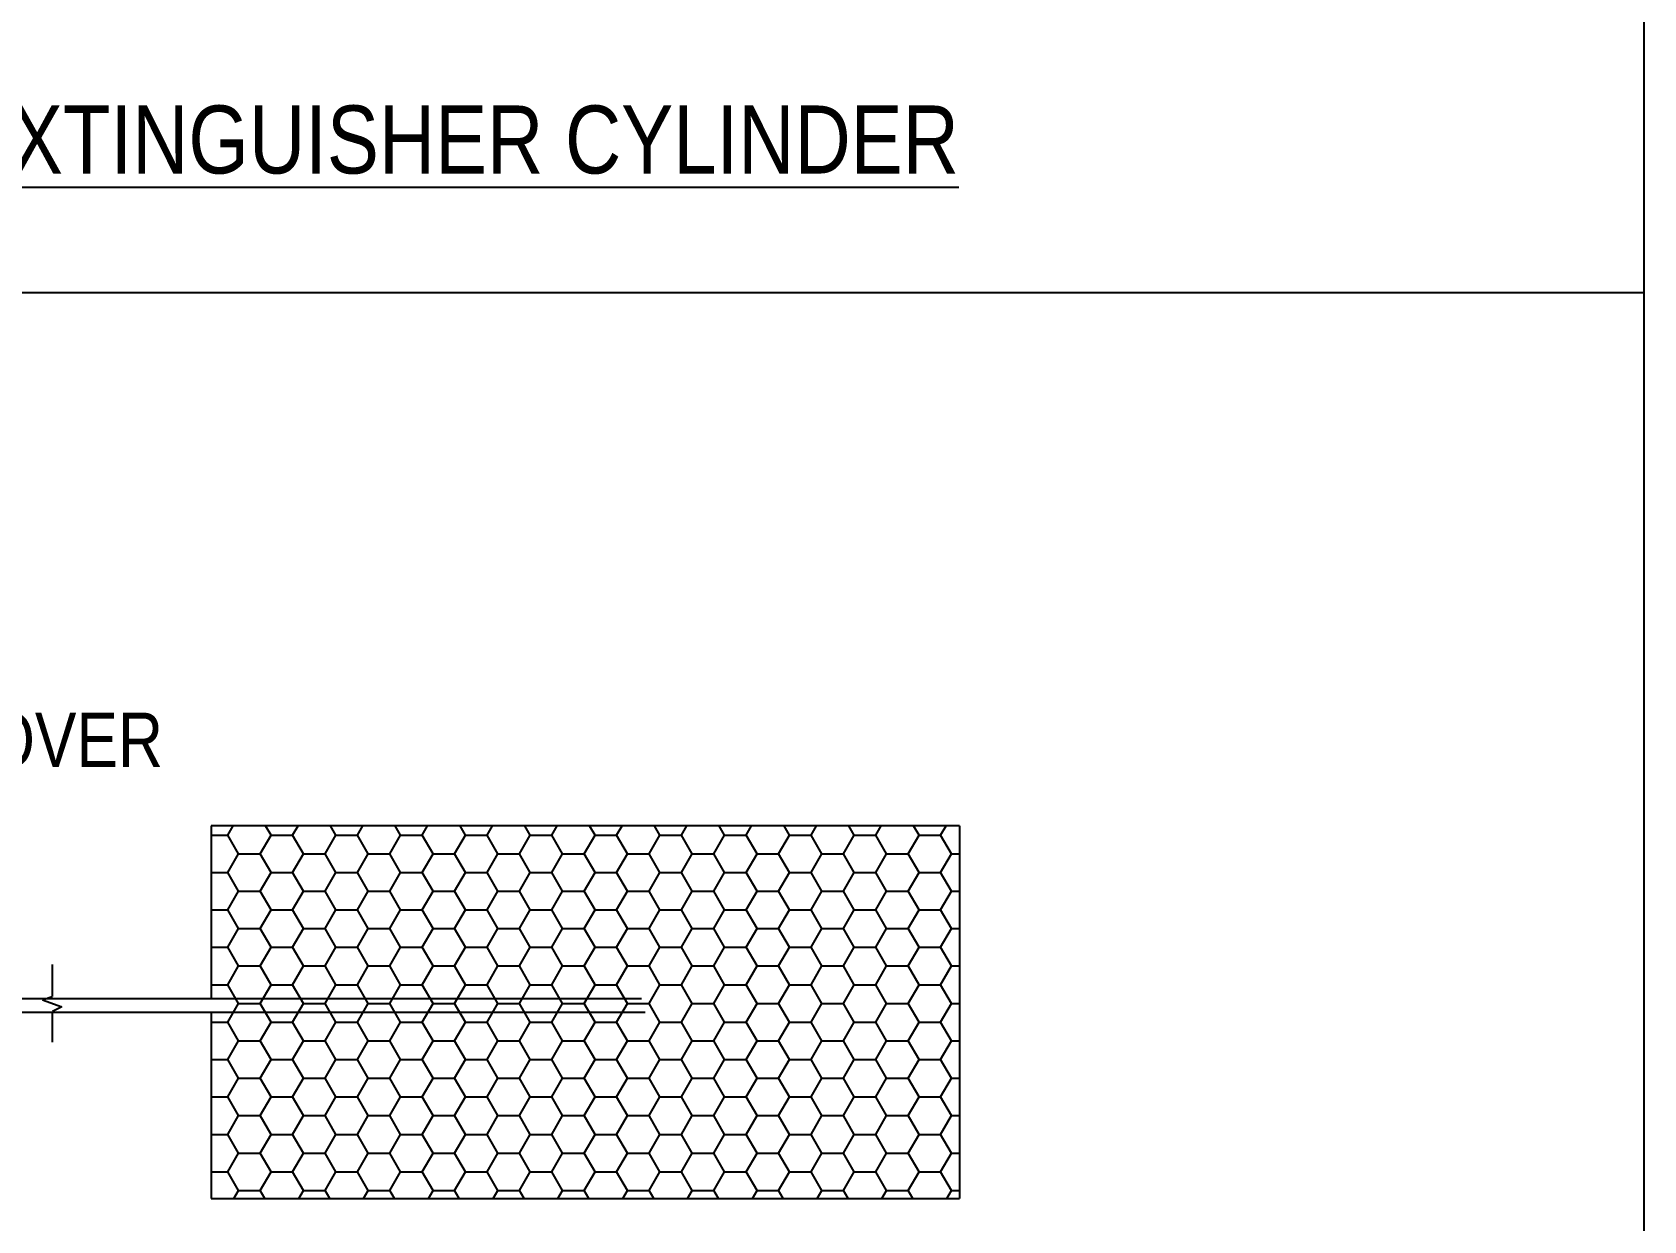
# Model space of a CAD drawing. Header units: metres. Extents: x 0 to 602, y 0 to 196.
# Drawn here: x 407.41 to 413.33, y 80.44 to 84.81 of the extents above; entities that cross this region are included whole.
import ezdxf

# ---------------------------------------------------------------- set-up
doc = ezdxf.new("R2010")
doc.units = ezdxf.units.M
doc.header["$MEASUREMENT"] = 0
doc.styles.get("Standard").update_dxf_attribs({"font": 'swissc.ttf', "height": 0.23})

msp = doc.modelspace()

# ---------------------------------------------------------------- linework, layer by layer
at = {"color": 6}
for p, q in [((413.331, 106.7549), (413.331, 74.8482)), ((399.0053, 83.8493), (413.331, 83.8493))]:
    msp.add_line(p, q, dxfattribs=at)
at = {"color": 3}
for p, q in [((410.8164, 81.8903), (408.0664, 81.8903)), ((408.0664, 81.8903), (408.0664, 81.2553)), ((410.8164, 81.8903), (410.8164, 80.5203)), ((408.0664, 81.2053), (408.0664, 80.5203)), ((408.0664, 80.5203), (410.8164, 80.5203))]:
    msp.add_line(p, q, dxfattribs=at)
at = {"ltscale": 0.02}
for p, q in [((408.0664, 81.856), (408.1278, 81.856)), ((408.1278, 81.856), (408.1476, 81.8903)), ((408.1675, 81.7872), (408.1278, 81.856)), ((408.2469, 81.7873), (408.2866, 81.856)), ((408.2866, 81.856), (408.2668, 81.8903)), ((408.2866, 81.856), (408.366, 81.856)), ((408.366, 81.856), (408.3858, 81.8903)), ((408.4056, 81.7872), (408.366, 81.856)), ((408.485, 81.7873), (408.5247, 81.856)), ((408.5247, 81.856), (408.5049, 81.8903)), ((408.5247, 81.856), (408.6041, 81.856)), ((408.6041, 81.856), (408.6239, 81.8903)), ((408.6438, 81.7872), (408.6041, 81.856)), ((408.7231, 81.7873), (408.7628, 81.856)), ((408.7628, 81.856), (408.743, 81.8903)), ((408.7628, 81.856), (408.8422, 81.856)), ((408.8422, 81.856), (408.862, 81.8903)), ((408.8819, 81.7872), (408.8422, 81.856)), ((408.9613, 81.7873), (409.001, 81.856)), ((409.001, 81.856), (408.9811, 81.8903)), ((409.001, 81.856), (409.0803, 81.856)), ((409.0803, 81.856), (409.1001, 81.8903)), ((409.12, 81.7872), (409.0803, 81.856)), ((409.1994, 81.7873), (409.2391, 81.856)), ((409.2391, 81.856), (409.2193, 81.8903)), ((409.2391, 81.856), (409.3185, 81.856)), ((409.3185, 81.856), (409.3383, 81.8903)), ((409.3581, 81.7872), (409.3185, 81.856)), ((409.4375, 81.7873), (409.4772, 81.856)), ((409.4772, 81.856), (409.4574, 81.8903)), ((409.4772, 81.856), (409.5566, 81.856)), ((409.5566, 81.856), (409.5764, 81.8903)), ((409.5963, 81.7872), (409.5566, 81.856)), ((409.6756, 81.7873), (409.7153, 81.856)), ((409.7153, 81.856), (409.6955, 81.8903)), ((409.7153, 81.856), (409.7947, 81.856)), ((409.7947, 81.856), (409.8145, 81.8903)), ((409.8344, 81.7872), (409.7947, 81.856)), ((409.9138, 81.7873), (409.9535, 81.856)), ((409.9535, 81.856), (409.9336, 81.8903)), ((409.9535, 81.856), (410.0328, 81.856)), ((410.0328, 81.856), (410.0526, 81.8903)), ((410.0725, 81.7872), (410.0328, 81.856)), ((410.1519, 81.7873), (410.1916, 81.856)), ((410.1916, 81.856), (410.1718, 81.8903)), ((410.1916, 81.856), (410.271, 81.856)), ((410.271, 81.856), (410.2908, 81.8903)), ((410.3106, 81.7872), (410.271, 81.856)), ((410.39, 81.7873), (410.4297, 81.856)), ((410.4297, 81.856), (410.4099, 81.8903)), ((410.4297, 81.856), (410.5091, 81.856)), ((410.5091, 81.856), (410.5289, 81.8903)), ((410.5488, 81.7872), (410.5091, 81.856)), ((410.6281, 81.7873), (410.6678, 81.856)), ((410.6678, 81.856), (410.648, 81.8903)), ((410.6678, 81.856), (410.7472, 81.856)), ((410.7472, 81.856), (410.767, 81.8903)), ((410.7869, 81.7872), (410.7472, 81.856)), ((408.1278, 81.7185), (408.1675, 81.7873)), ((408.1675, 81.7872), (408.2469, 81.7872)), ((408.2866, 81.7185), (408.2469, 81.7872)), ((408.366, 81.7185), (408.4056, 81.7873)), ((408.4057, 81.7872), (408.485, 81.7872)), ((408.5247, 81.7185), (408.485, 81.7872)), ((408.6041, 81.7185), (408.6438, 81.7873)), ((408.6438, 81.7872), (408.7232, 81.7872)), ((408.7628, 81.7185), (408.7231, 81.7872)), ((408.8422, 81.7185), (408.8819, 81.7873)), ((408.8819, 81.7872), (408.9613, 81.7872)), ((409.001, 81.7185), (408.9613, 81.7872)), ((409.0803, 81.7185), (409.12, 81.7873)), ((409.12, 81.7872), (409.1994, 81.7872)), ((409.2391, 81.7185), (409.1994, 81.7872)), ((409.3185, 81.7185), (409.3581, 81.7873)), ((409.3582, 81.7872), (409.4375, 81.7872)), ((409.4772, 81.7185), (409.4375, 81.7872)), ((409.5566, 81.7185), (409.5963, 81.7873)), ((409.5963, 81.7872), (409.6757, 81.7872)), ((409.7153, 81.7185), (409.6756, 81.7872)), ((409.7947, 81.7185), (409.8344, 81.7873)), ((409.8344, 81.7872), (409.9138, 81.7872)), ((409.9535, 81.7185), (409.9138, 81.7872)), ((410.0328, 81.7185), (410.0725, 81.7873)), ((410.0725, 81.7872), (410.1519, 81.7872)), ((410.1916, 81.7185), (410.1519, 81.7872)), ((410.271, 81.7185), (410.3106, 81.7873)), ((410.3107, 81.7872), (410.39, 81.7872)), ((410.4297, 81.7185), (410.39, 81.7872)), ((410.5091, 81.7185), (410.5488, 81.7873)), ((410.5488, 81.7872), (410.6282, 81.7872)), ((410.6678, 81.7185), (410.6281, 81.7872)), ((410.7472, 81.7185), (410.7869, 81.7873)), ((410.7869, 81.7872), (410.8164, 81.7872)), ((408.0664, 81.7185), (408.1278, 81.7185)), ((408.1675, 81.6498), (408.1278, 81.7185)), ((408.2469, 81.6498), (408.2866, 81.7185)), ((408.2866, 81.7185), (408.366, 81.7185)), ((408.4056, 81.6498), (408.366, 81.7185)), ((408.485, 81.6498), (408.5247, 81.7185)), ((408.5247, 81.7185), (408.6041, 81.7185)), ((408.6438, 81.6498), (408.6041, 81.7185)), ((408.7231, 81.6498), (408.7628, 81.7185)), ((408.7628, 81.7185), (408.8422, 81.7185)), ((408.8819, 81.6498), (408.8422, 81.7185)), ((408.9613, 81.6498), (409.001, 81.7185)), ((409.001, 81.7185), (409.0803, 81.7185)), ((409.12, 81.6498), (409.0803, 81.7185)), ((409.1994, 81.6498), (409.2391, 81.7185)), ((409.2391, 81.7185), (409.3185, 81.7185)), ((409.3581, 81.6498), (409.3185, 81.7185)), ((409.4375, 81.6498), (409.4772, 81.7185)), ((409.4772, 81.7185), (409.5566, 81.7185)), ((409.5963, 81.6498), (409.5566, 81.7185)), ((409.6756, 81.6498), (409.7153, 81.7185)), ((409.7153, 81.7185), (409.7947, 81.7185)), ((409.8344, 81.6498), (409.7947, 81.7185)), ((409.9138, 81.6498), (409.9535, 81.7185)), ((409.9535, 81.7185), (410.0328, 81.7185)), ((410.0725, 81.6498), (410.0328, 81.7185)), ((410.1519, 81.6498), (410.1916, 81.7185)), ((410.1916, 81.7185), (410.271, 81.7185)), ((410.3106, 81.6498), (410.271, 81.7185)), ((410.39, 81.6498), (410.4297, 81.7185)), ((410.4297, 81.7185), (410.5091, 81.7185)), ((410.5488, 81.6498), (410.5091, 81.7185)), ((410.6281, 81.6498), (410.6678, 81.7185)), ((410.6678, 81.7185), (410.7472, 81.7185)), ((410.7869, 81.6498), (410.7472, 81.7185)), ((408.1278, 81.581), (408.1675, 81.6498)), ((408.1675, 81.6498), (408.2469, 81.6498)), ((408.2866, 81.581), (408.2469, 81.6498)), ((408.366, 81.581), (408.4056, 81.6498)), ((408.4057, 81.6498), (408.485, 81.6498)), ((408.5247, 81.581), (408.485, 81.6498)), ((408.6041, 81.581), (408.6438, 81.6498)), ((408.6438, 81.6498), (408.7232, 81.6498)), ((408.7628, 81.581), (408.7231, 81.6498)), ((408.8422, 81.581), (408.8819, 81.6498)), ((408.8819, 81.6498), (408.9613, 81.6498)), ((409.001, 81.581), (408.9613, 81.6498)), ((409.0803, 81.581), (409.12, 81.6498)), ((409.12, 81.6498), (409.1994, 81.6498)), ((409.2391, 81.581), (409.1994, 81.6498)), ((409.3185, 81.581), (409.3581, 81.6498)), ((409.3582, 81.6498), (409.4375, 81.6498)), ((409.4772, 81.581), (409.4375, 81.6498)), ((409.5566, 81.581), (409.5963, 81.6498)), ((409.5963, 81.6498), (409.6757, 81.6498)), ((409.7153, 81.581), (409.6756, 81.6498)), ((409.7947, 81.581), (409.8344, 81.6498)), ((409.8344, 81.6498), (409.9138, 81.6498)), ((409.9535, 81.581), (409.9138, 81.6498)), ((410.0328, 81.581), (410.0725, 81.6498)), ((410.0725, 81.6498), (410.1519, 81.6498)), ((410.1916, 81.581), (410.1519, 81.6498)), ((410.271, 81.581), (410.3106, 81.6498)), ((410.3107, 81.6498), (410.39, 81.6498)), ((410.4297, 81.581), (410.39, 81.6498)), ((410.5091, 81.581), (410.5488, 81.6498)), ((410.5488, 81.6498), (410.6282, 81.6498)), ((410.6678, 81.581), (410.6281, 81.6498)), ((410.7472, 81.581), (410.7869, 81.6498)), ((410.7869, 81.6498), (410.8164, 81.6498)), ((408.0664, 81.581), (408.1278, 81.581)), ((408.1675, 81.5123), (408.1278, 81.581)), ((408.2469, 81.5123), (408.2866, 81.581)), ((408.2866, 81.581), (408.366, 81.581)), ((408.4056, 81.5123), (408.366, 81.581)), ((408.485, 81.5123), (408.5247, 81.581)), ((408.5247, 81.581), (408.6041, 81.581)), ((408.6438, 81.5123), (408.6041, 81.581)), ((408.7231, 81.5123), (408.7628, 81.581)), ((408.7628, 81.581), (408.8422, 81.581)), ((408.8819, 81.5123), (408.8422, 81.581)), ((408.9613, 81.5123), (409.001, 81.581)), ((409.001, 81.581), (409.0803, 81.581)), ((409.12, 81.5123), (409.0803, 81.581)), ((409.1994, 81.5123), (409.2391, 81.581)), ((409.2391, 81.581), (409.3185, 81.581)), ((409.3581, 81.5123), (409.3185, 81.581)), ((409.4375, 81.5123), (409.4772, 81.581)), ((409.4772, 81.581), (409.5566, 81.581)), ((409.5963, 81.5123), (409.5566, 81.581)), ((409.6756, 81.5123), (409.7153, 81.581)), ((409.7153, 81.581), (409.7947, 81.581)), ((409.8344, 81.5123), (409.7947, 81.581)), ((409.9138, 81.5123), (409.9535, 81.581)), ((409.9535, 81.581), (410.0328, 81.581)), ((410.0725, 81.5123), (410.0328, 81.581)), ((410.1519, 81.5123), (410.1916, 81.581)), ((410.1916, 81.581), (410.271, 81.581)), ((410.3106, 81.5123), (410.271, 81.581)), ((410.39, 81.5123), (410.4297, 81.581)), ((410.4297, 81.581), (410.5091, 81.581)), ((410.5488, 81.5123), (410.5091, 81.581)), ((410.6281, 81.5123), (410.6678, 81.581)), ((410.6678, 81.581), (410.7472, 81.581)), ((410.7869, 81.5123), (410.7472, 81.581)), ((408.1278, 81.4435), (408.1675, 81.5123)), ((408.1675, 81.5123), (408.2469, 81.5123)), ((408.2866, 81.4435), (408.2469, 81.5123)), ((408.366, 81.4435), (408.4056, 81.5123)), ((408.4057, 81.5123), (408.485, 81.5123)), ((408.5247, 81.4435), (408.485, 81.5123)), ((408.6041, 81.4435), (408.6438, 81.5123)), ((408.6438, 81.5123), (408.7232, 81.5123)), ((408.7628, 81.4435), (408.7231, 81.5123)), ((408.8422, 81.4435), (408.8819, 81.5123)), ((408.8819, 81.5123), (408.9613, 81.5123)), ((409.001, 81.4435), (408.9613, 81.5123)), ((409.0803, 81.4435), (409.12, 81.5123)), ((409.12, 81.5123), (409.1994, 81.5123)), ((409.2391, 81.4435), (409.1994, 81.5123)), ((409.3185, 81.4435), (409.3581, 81.5123)), ((409.3582, 81.5123), (409.4375, 81.5123)), ((409.4772, 81.4435), (409.4375, 81.5123)), ((409.5566, 81.4435), (409.5963, 81.5123)), ((409.5963, 81.5123), (409.6757, 81.5123)), ((409.7153, 81.4435), (409.6756, 81.5123)), ((409.7947, 81.4435), (409.8344, 81.5123)), ((409.8344, 81.5123), (409.9138, 81.5123)), ((409.9535, 81.4435), (409.9138, 81.5123)), ((410.0328, 81.4435), (410.0725, 81.5123)), ((410.0725, 81.5123), (410.1519, 81.5123)), ((410.1916, 81.4435), (410.1519, 81.5123)), ((410.271, 81.4435), (410.3106, 81.5123)), ((410.3107, 81.5123), (410.39, 81.5123)), ((410.4297, 81.4435), (410.39, 81.5123)), ((410.5091, 81.4435), (410.5488, 81.5123)), ((410.5488, 81.5123), (410.6282, 81.5123)), ((410.6678, 81.4435), (410.6281, 81.5123)), ((410.7472, 81.4435), (410.7869, 81.5123)), ((410.7869, 81.5123), (410.8164, 81.5123)), ((408.0664, 81.4435), (408.1278, 81.4435)), ((408.1675, 81.3748), (408.1278, 81.4435)), ((408.2469, 81.3748), (408.2866, 81.4435)), ((408.2866, 81.4435), (408.366, 81.4435)), ((408.4056, 81.3748), (408.366, 81.4435)), ((408.485, 81.3748), (408.5247, 81.4435)), ((408.5247, 81.4435), (408.6041, 81.4435)), ((408.6438, 81.3748), (408.6041, 81.4435)), ((408.7231, 81.3748), (408.7628, 81.4435)), ((408.7628, 81.4435), (408.8422, 81.4435)), ((408.8819, 81.3748), (408.8422, 81.4435)), ((408.9613, 81.3748), (409.001, 81.4435)), ((409.001, 81.4435), (409.0803, 81.4435)), ((409.12, 81.3748), (409.0803, 81.4435)), ((409.1994, 81.3748), (409.2391, 81.4435)), ((409.2391, 81.4435), (409.3185, 81.4435)), ((409.3581, 81.3748), (409.3185, 81.4435)), ((409.4375, 81.3748), (409.4772, 81.4435)), ((409.4772, 81.4435), (409.5566, 81.4435)), ((409.5963, 81.3748), (409.5566, 81.4435)), ((409.6756, 81.3748), (409.7153, 81.4435)), ((409.7153, 81.4435), (409.7947, 81.4435)), ((409.8344, 81.3748), (409.7947, 81.4435)), ((409.9138, 81.3748), (409.9535, 81.4435)), ((409.9535, 81.4435), (410.0328, 81.4435)), ((410.0725, 81.3748), (410.0328, 81.4435)), ((410.1519, 81.3748), (410.1916, 81.4435)), ((410.1916, 81.4435), (410.271, 81.4435)), ((410.3106, 81.3748), (410.271, 81.4435)), ((410.39, 81.3748), (410.4297, 81.4435)), ((410.4297, 81.4435), (410.5091, 81.4435)), ((410.5488, 81.3748), (410.5091, 81.4435)), ((410.6281, 81.3748), (410.6678, 81.4435)), ((410.6678, 81.4435), (410.7472, 81.4435)), ((410.7869, 81.3748), (410.7472, 81.4435)), ((408.1278, 81.3061), (408.1675, 81.3748)), ((408.1675, 81.3748), (408.2469, 81.3748)), ((408.2866, 81.306), (408.2469, 81.3748)), ((408.366, 81.3061), (408.4056, 81.3748)), ((408.4057, 81.3748), (408.485, 81.3748)), ((408.5247, 81.306), (408.485, 81.3748)), ((408.6041, 81.3061), (408.6438, 81.3748)), ((408.6438, 81.3748), (408.7232, 81.3748)), ((408.7628, 81.306), (408.7231, 81.3748)), ((408.8422, 81.3061), (408.8819, 81.3748)), ((408.8819, 81.3748), (408.9613, 81.3748)), ((409.001, 81.306), (408.9613, 81.3748)), ((409.0803, 81.3061), (409.12, 81.3748)), ((409.12, 81.3748), (409.1994, 81.3748)), ((409.2391, 81.306), (409.1994, 81.3748)), ((409.3185, 81.3061), (409.3581, 81.3748)), ((409.3582, 81.3748), (409.4375, 81.3748)), ((409.4772, 81.306), (409.4375, 81.3748)), ((409.5566, 81.3061), (409.5963, 81.3748)), ((409.5963, 81.3748), (409.6757, 81.3748)), ((409.7153, 81.306), (409.6756, 81.3748)), ((409.7947, 81.3061), (409.8344, 81.3748)), ((409.8344, 81.3748), (409.9138, 81.3748)), ((409.9535, 81.306), (409.9138, 81.3748)), ((410.0328, 81.3061), (410.0725, 81.3748)), ((410.0725, 81.3748), (410.1519, 81.3748)), ((410.1916, 81.306), (410.1519, 81.3748)), ((410.271, 81.3061), (410.3106, 81.3748)), ((410.3107, 81.3748), (410.39, 81.3748)), ((410.4297, 81.306), (410.39, 81.3748)), ((410.5091, 81.3061), (410.5488, 81.3748)), ((410.5488, 81.3748), (410.6282, 81.3748)), ((410.6678, 81.306), (410.6281, 81.3748)), ((410.7472, 81.3061), (410.7869, 81.3748)), ((410.7869, 81.3748), (410.8164, 81.3748)), ((406.6377, 81.2553), (407.4153, 81.2553)), ((407.4153, 81.2553), (409.648, 81.2553)), ((408.0664, 81.3061), (408.1278, 81.3061)), ((408.1675, 81.2373), (408.1278, 81.306)), ((408.2469, 81.2373), (408.2866, 81.3061)), ((408.2866, 81.3061), (408.366, 81.3061)), ((408.4056, 81.2373), (408.366, 81.306)), ((408.485, 81.2373), (408.5247, 81.3061)), ((408.5247, 81.3061), (408.6041, 81.3061)), ((408.6438, 81.2373), (408.6041, 81.306)), ((408.7231, 81.2373), (408.7628, 81.3061)), ((408.7628, 81.3061), (408.8422, 81.3061)), ((408.8819, 81.2373), (408.8422, 81.306)), ((408.9613, 81.2373), (409.001, 81.3061)), ((409.001, 81.3061), (409.0803, 81.3061)), ((409.12, 81.2373), (409.0803, 81.306)), ((409.1994, 81.2373), (409.2391, 81.3061)), ((409.2391, 81.3061), (409.3185, 81.3061)), ((409.3581, 81.2373), (409.3185, 81.306)), ((409.4375, 81.2373), (409.4772, 81.3061)), ((409.4772, 81.3061), (409.5566, 81.3061)), ((409.5963, 81.2373), (409.5566, 81.306)), ((409.6756, 81.2373), (409.7153, 81.3061)), ((409.7153, 81.3061), (409.7947, 81.3061)), ((409.8344, 81.2373), (409.7947, 81.306)), ((409.9138, 81.2373), (409.9535, 81.3061)), ((409.9535, 81.3061), (410.0328, 81.3061)), ((410.0725, 81.2373), (410.0328, 81.306)), ((410.1519, 81.2373), (410.1916, 81.3061)), ((410.1916, 81.3061), (410.271, 81.3061)), ((410.3106, 81.2373), (410.271, 81.306)), ((410.39, 81.2373), (410.4297, 81.3061)), ((410.4297, 81.3061), (410.5091, 81.3061)), ((410.5488, 81.2373), (410.5091, 81.306)), ((410.6281, 81.2373), (410.6678, 81.3061)), ((410.6678, 81.3061), (410.7472, 81.3061)), ((410.7869, 81.2373), (410.7472, 81.306)), ((406.6377, 81.2053), (407.4153, 81.2053)), ((407.4153, 81.2053), (409.6615, 81.2053)), ((408.1278, 81.1686), (408.1675, 81.2373)), ((408.1675, 81.2373), (408.2469, 81.2373)), ((408.2866, 81.1686), (408.2469, 81.2373)), ((408.366, 81.1686), (408.4056, 81.2373)), ((408.4057, 81.2373), (408.485, 81.2373)), ((408.5247, 81.1686), (408.485, 81.2373)), ((408.6041, 81.1686), (408.6438, 81.2373)), ((408.6438, 81.2373), (408.7232, 81.2373)), ((408.7628, 81.1686), (408.7231, 81.2373)), ((408.8422, 81.1686), (408.8819, 81.2373)), ((408.8819, 81.2373), (408.9613, 81.2373)), ((409.001, 81.1686), (408.9613, 81.2373)), ((409.0803, 81.1686), (409.12, 81.2373)), ((409.12, 81.2373), (409.1994, 81.2373)), ((409.2391, 81.1686), (409.1994, 81.2373)), ((409.3185, 81.1686), (409.3581, 81.2373)), ((409.3582, 81.2373), (409.4375, 81.2373)), ((409.4772, 81.1686), (409.4375, 81.2373)), ((409.5566, 81.1686), (409.5963, 81.2373)), ((409.5963, 81.2373), (409.6757, 81.2373)), ((409.7153, 81.1686), (409.6756, 81.2373)), ((409.7947, 81.1686), (409.8344, 81.2373)), ((409.8344, 81.2373), (409.9138, 81.2373)), ((409.9535, 81.1686), (409.9138, 81.2373)), ((410.0328, 81.1686), (410.0725, 81.2373)), ((410.0725, 81.2373), (410.1519, 81.2373)), ((410.1916, 81.1686), (410.1519, 81.2373)), ((410.271, 81.1686), (410.3106, 81.2373)), ((410.3107, 81.2373), (410.39, 81.2373)), ((410.4297, 81.1686), (410.39, 81.2373)), ((410.5091, 81.1686), (410.5488, 81.2373)), ((410.5488, 81.2373), (410.6282, 81.2373)), ((410.6678, 81.1686), (410.6281, 81.2373)), ((410.7472, 81.1686), (410.7869, 81.2373)), ((410.7869, 81.2373), (410.8164, 81.2373)), ((408.0664, 81.1686), (408.1278, 81.1686)), ((408.1675, 81.0998), (408.1278, 81.1686)), ((408.2469, 81.0998), (408.2866, 81.1686)), ((408.2866, 81.1686), (408.366, 81.1686)), ((408.4056, 81.0998), (408.366, 81.1686)), ((408.485, 81.0998), (408.5247, 81.1686)), ((408.5247, 81.1686), (408.6041, 81.1686)), ((408.6438, 81.0998), (408.6041, 81.1686)), ((408.7231, 81.0998), (408.7628, 81.1686)), ((408.7628, 81.1686), (408.8422, 81.1686)), ((408.8819, 81.0998), (408.8422, 81.1686)), ((408.9613, 81.0998), (409.001, 81.1686)), ((409.001, 81.1686), (409.0803, 81.1686)), ((409.12, 81.0998), (409.0803, 81.1686)), ((409.1994, 81.0998), (409.2391, 81.1686)), ((409.2391, 81.1686), (409.3185, 81.1686)), ((409.3581, 81.0998), (409.3185, 81.1686)), ((409.4375, 81.0998), (409.4772, 81.1686)), ((409.4772, 81.1686), (409.5566, 81.1686)), ((409.5963, 81.0998), (409.5566, 81.1686)), ((409.6756, 81.0998), (409.7153, 81.1686)), ((409.7153, 81.1686), (409.7947, 81.1686)), ((409.8344, 81.0998), (409.7947, 81.1686)), ((409.9138, 81.0998), (409.9535, 81.1686)), ((409.9535, 81.1686), (410.0328, 81.1686)), ((410.0725, 81.0998), (410.0328, 81.1686)), ((410.1519, 81.0998), (410.1916, 81.1686)), ((410.1916, 81.1686), (410.271, 81.1686)), ((410.3106, 81.0998), (410.271, 81.1686)), ((410.39, 81.0998), (410.4297, 81.1686)), ((410.4297, 81.1686), (410.5091, 81.1686)), ((410.5488, 81.0998), (410.5091, 81.1686)), ((410.6281, 81.0998), (410.6678, 81.1686)), ((410.6678, 81.1686), (410.7472, 81.1686)), ((410.7869, 81.0998), (410.7472, 81.1686)), ((408.1278, 81.0311), (408.1675, 81.0998)), ((408.1675, 81.0998), (408.2469, 81.0998)), ((408.2866, 81.0311), (408.2469, 81.0998)), ((408.366, 81.0311), (408.4056, 81.0998)), ((408.4057, 81.0998), (408.485, 81.0998)), ((408.5247, 81.0311), (408.485, 81.0998)), ((408.6041, 81.0311), (408.6438, 81.0998)), ((408.6438, 81.0998), (408.7232, 81.0998)), ((408.7628, 81.0311), (408.7231, 81.0998)), ((408.8422, 81.0311), (408.8819, 81.0998)), ((408.8819, 81.0998), (408.9613, 81.0998)), ((409.001, 81.0311), (408.9613, 81.0998)), ((409.0803, 81.0311), (409.12, 81.0998)), ((409.12, 81.0998), (409.1994, 81.0998)), ((409.2391, 81.0311), (409.1994, 81.0998)), ((409.3185, 81.0311), (409.3581, 81.0998)), ((409.3582, 81.0998), (409.4375, 81.0998)), ((409.4772, 81.0311), (409.4375, 81.0998)), ((409.5566, 81.0311), (409.5963, 81.0998)), ((409.5963, 81.0998), (409.6757, 81.0998)), ((409.7153, 81.0311), (409.6756, 81.0998)), ((409.7947, 81.0311), (409.8344, 81.0998)), ((409.8344, 81.0998), (409.9138, 81.0998)), ((409.9535, 81.0311), (409.9138, 81.0998)), ((410.0328, 81.0311), (410.0725, 81.0998)), ((410.0725, 81.0998), (410.1519, 81.0998)), ((410.1916, 81.0311), (410.1519, 81.0998)), ((410.271, 81.0311), (410.3106, 81.0998)), ((410.3107, 81.0998), (410.39, 81.0998)), ((410.4297, 81.0311), (410.39, 81.0998)), ((410.5091, 81.0311), (410.5488, 81.0998)), ((410.5488, 81.0998), (410.6282, 81.0998)), ((410.6678, 81.0311), (410.6281, 81.0998)), ((410.7472, 81.0311), (410.7869, 81.0998)), ((410.7869, 81.0998), (410.8164, 81.0998)), ((408.0664, 81.0311), (408.1278, 81.0311)), ((408.1675, 80.9623), (408.1278, 81.0311)), ((408.2469, 80.9624), (408.2866, 81.0311)), ((408.2866, 81.0311), (408.366, 81.0311)), ((408.4056, 80.9623), (408.366, 81.0311)), ((408.485, 80.9624), (408.5247, 81.0311)), ((408.5247, 81.0311), (408.6041, 81.0311)), ((408.6438, 80.9623), (408.6041, 81.0311)), ((408.7231, 80.9624), (408.7628, 81.0311)), ((408.7628, 81.0311), (408.8422, 81.0311)), ((408.8819, 80.9623), (408.8422, 81.0311)), ((408.9613, 80.9624), (409.001, 81.0311)), ((409.001, 81.0311), (409.0803, 81.0311)), ((409.12, 80.9623), (409.0803, 81.0311)), ((409.1994, 80.9624), (409.2391, 81.0311)), ((409.2391, 81.0311), (409.3185, 81.0311)), ((409.3581, 80.9623), (409.3185, 81.0311)), ((409.4375, 80.9624), (409.4772, 81.0311)), ((409.4772, 81.0311), (409.5566, 81.0311)), ((409.5963, 80.9623), (409.5566, 81.0311)), ((409.6756, 80.9624), (409.7153, 81.0311)), ((409.7153, 81.0311), (409.7947, 81.0311)), ((409.8344, 80.9623), (409.7947, 81.0311)), ((409.9138, 80.9624), (409.9535, 81.0311)), ((409.9535, 81.0311), (410.0328, 81.0311)), ((410.0725, 80.9623), (410.0328, 81.0311)), ((410.1519, 80.9624), (410.1916, 81.0311)), ((410.1916, 81.0311), (410.271, 81.0311)), ((410.3106, 80.9623), (410.271, 81.0311)), ((410.39, 80.9624), (410.4297, 81.0311)), ((410.4297, 81.0311), (410.5091, 81.0311)), ((410.5488, 80.9623), (410.5091, 81.0311)), ((410.6281, 80.9624), (410.6678, 81.0311)), ((410.6678, 81.0311), (410.7472, 81.0311)), ((410.7869, 80.9623), (410.7472, 81.0311)), ((408.1278, 80.8936), (408.1675, 80.9624)), ((408.1675, 80.9623), (408.2469, 80.9623)), ((408.2866, 80.8936), (408.2469, 80.9623)), ((408.366, 80.8936), (408.4056, 80.9624)), ((408.4057, 80.9623), (408.485, 80.9623)), ((408.5247, 80.8936), (408.485, 80.9623)), ((408.6041, 80.8936), (408.6438, 80.9624)), ((408.6438, 80.9623), (408.7232, 80.9623)), ((408.7628, 80.8936), (408.7231, 80.9623)), ((408.8422, 80.8936), (408.8819, 80.9624)), ((408.8819, 80.9623), (408.9613, 80.9623)), ((409.001, 80.8936), (408.9613, 80.9623)), ((409.0803, 80.8936), (409.12, 80.9624)), ((409.12, 80.9623), (409.1994, 80.9623)), ((409.2391, 80.8936), (409.1994, 80.9623)), ((409.3185, 80.8936), (409.3581, 80.9624)), ((409.3582, 80.9623), (409.4375, 80.9623)), ((409.4772, 80.8936), (409.4375, 80.9623)), ((409.5566, 80.8936), (409.5963, 80.9624)), ((409.5963, 80.9623), (409.6757, 80.9623)), ((409.7153, 80.8936), (409.6756, 80.9623)), ((409.7947, 80.8936), (409.8344, 80.9624)), ((409.8344, 80.9623), (409.9138, 80.9623)), ((409.9535, 80.8936), (409.9138, 80.9623)), ((410.0328, 80.8936), (410.0725, 80.9624)), ((410.0725, 80.9623), (410.1519, 80.9623)), ((410.1916, 80.8936), (410.1519, 80.9623)), ((410.271, 80.8936), (410.3106, 80.9624)), ((410.3107, 80.9623), (410.39, 80.9623)), ((410.4297, 80.8936), (410.39, 80.9623)), ((410.5091, 80.8936), (410.5488, 80.9624)), ((410.5488, 80.9623), (410.6282, 80.9623)), ((410.6678, 80.8936), (410.6281, 80.9623)), ((410.7472, 80.8936), (410.7869, 80.9624)), ((410.7869, 80.9623), (410.8164, 80.9623)), ((408.0664, 80.8936), (408.1278, 80.8936)), ((408.1675, 80.8249), (408.1278, 80.8936)), ((408.2469, 80.8249), (408.2866, 80.8936)), ((408.2866, 80.8936), (408.366, 80.8936)), ((408.4056, 80.8249), (408.366, 80.8936)), ((408.485, 80.8249), (408.5247, 80.8936)), ((408.5247, 80.8936), (408.6041, 80.8936)), ((408.6438, 80.8249), (408.6041, 80.8936)), ((408.7231, 80.8249), (408.7628, 80.8936)), ((408.7628, 80.8936), (408.8422, 80.8936)), ((408.8819, 80.8249), (408.8422, 80.8936)), ((408.9613, 80.8249), (409.001, 80.8936)), ((409.001, 80.8936), (409.0803, 80.8936)), ((409.12, 80.8249), (409.0803, 80.8936)), ((409.1994, 80.8249), (409.2391, 80.8936)), ((409.2391, 80.8936), (409.3185, 80.8936)), ((409.3581, 80.8249), (409.3185, 80.8936)), ((409.4375, 80.8249), (409.4772, 80.8936)), ((409.4772, 80.8936), (409.5566, 80.8936)), ((409.5963, 80.8249), (409.5566, 80.8936)), ((409.6756, 80.8249), (409.7153, 80.8936)), ((409.7153, 80.8936), (409.7947, 80.8936)), ((409.8344, 80.8249), (409.7947, 80.8936)), ((409.9138, 80.8249), (409.9535, 80.8936)), ((409.9535, 80.8936), (410.0328, 80.8936)), ((410.0725, 80.8249), (410.0328, 80.8936)), ((410.1519, 80.8249), (410.1916, 80.8936)), ((410.1916, 80.8936), (410.271, 80.8936)), ((410.3106, 80.8249), (410.271, 80.8936)), ((410.39, 80.8249), (410.4297, 80.8936)), ((410.4297, 80.8936), (410.5091, 80.8936)), ((410.5488, 80.8249), (410.5091, 80.8936)), ((410.6281, 80.8249), (410.6678, 80.8936)), ((410.6678, 80.8936), (410.7472, 80.8936)), ((410.7869, 80.8249), (410.7472, 80.8936)), ((408.1278, 80.7561), (408.1675, 80.8249)), ((408.1675, 80.8249), (408.2469, 80.8249)), ((408.2866, 80.7561), (408.2469, 80.8249)), ((408.366, 80.7561), (408.4056, 80.8249)), ((408.4057, 80.8249), (408.485, 80.8249)), ((408.5247, 80.7561), (408.485, 80.8249)), ((408.6041, 80.7561), (408.6438, 80.8249)), ((408.6438, 80.8249), (408.7232, 80.8249)), ((408.7628, 80.7561), (408.7231, 80.8249)), ((408.8422, 80.7561), (408.8819, 80.8249)), ((408.8819, 80.8249), (408.9613, 80.8249)), ((409.001, 80.7561), (408.9613, 80.8249)), ((409.0803, 80.7561), (409.12, 80.8249)), ((409.12, 80.8249), (409.1994, 80.8249)), ((409.2391, 80.7561), (409.1994, 80.8249)), ((409.3185, 80.7561), (409.3581, 80.8249)), ((409.3582, 80.8249), (409.4375, 80.8249)), ((409.4772, 80.7561), (409.4375, 80.8249)), ((409.5566, 80.7561), (409.5963, 80.8249)), ((409.5963, 80.8249), (409.6757, 80.8249)), ((409.7153, 80.7561), (409.6756, 80.8249)), ((409.7947, 80.7561), (409.8344, 80.8249)), ((409.8344, 80.8249), (409.9138, 80.8249)), ((409.9535, 80.7561), (409.9138, 80.8249)), ((410.0328, 80.7561), (410.0725, 80.8249)), ((410.0725, 80.8249), (410.1519, 80.8249)), ((410.1916, 80.7561), (410.1519, 80.8249)), ((410.271, 80.7561), (410.3106, 80.8249)), ((410.3107, 80.8249), (410.39, 80.8249)), ((410.4297, 80.7561), (410.39, 80.8249)), ((410.5091, 80.7561), (410.5488, 80.8249)), ((410.5488, 80.8249), (410.6282, 80.8249)), ((410.6678, 80.7561), (410.6281, 80.8249)), ((410.7472, 80.7561), (410.7869, 80.8249)), ((410.7869, 80.8249), (410.8164, 80.8249)), ((408.0664, 80.7561), (408.1278, 80.7561)), ((408.1675, 80.6874), (408.1278, 80.7561)), ((408.2469, 80.6874), (408.2866, 80.7561)), ((408.2866, 80.7561), (408.366, 80.7561)), ((408.4056, 80.6874), (408.366, 80.7561)), ((408.485, 80.6874), (408.5247, 80.7561)), ((408.5247, 80.7561), (408.6041, 80.7561)), ((408.6438, 80.6874), (408.6041, 80.7561)), ((408.7231, 80.6874), (408.7628, 80.7561)), ((408.7628, 80.7561), (408.8422, 80.7561)), ((408.8819, 80.6874), (408.8422, 80.7561)), ((408.9613, 80.6874), (409.001, 80.7561)), ((409.001, 80.7561), (409.0803, 80.7561)), ((409.12, 80.6874), (409.0803, 80.7561)), ((409.1994, 80.6874), (409.2391, 80.7561)), ((409.2391, 80.7561), (409.3185, 80.7561)), ((409.3581, 80.6874), (409.3185, 80.7561)), ((409.4375, 80.6874), (409.4772, 80.7561)), ((409.4772, 80.7561), (409.5566, 80.7561)), ((409.5963, 80.6874), (409.5566, 80.7561)), ((409.6756, 80.6874), (409.7153, 80.7561)), ((409.7153, 80.7561), (409.7947, 80.7561)), ((409.8344, 80.6874), (409.7947, 80.7561)), ((409.9138, 80.6874), (409.9535, 80.7561)), ((409.9535, 80.7561), (410.0328, 80.7561)), ((410.0725, 80.6874), (410.0328, 80.7561)), ((410.1519, 80.6874), (410.1916, 80.7561)), ((410.1916, 80.7561), (410.271, 80.7561)), ((410.3106, 80.6874), (410.271, 80.7561)), ((410.39, 80.6874), (410.4297, 80.7561)), ((410.4297, 80.7561), (410.5091, 80.7561)), ((410.5488, 80.6874), (410.5091, 80.7561)), ((410.6281, 80.6874), (410.6678, 80.7561)), ((410.6678, 80.7561), (410.7472, 80.7561)), ((410.7869, 80.6874), (410.7472, 80.7561)), ((408.1278, 80.6187), (408.1675, 80.6874)), ((408.1675, 80.6874), (408.2469, 80.6874)), ((408.2866, 80.6186), (408.2469, 80.6874)), ((408.366, 80.6187), (408.4056, 80.6874)), ((408.4057, 80.6874), (408.485, 80.6874)), ((408.5247, 80.6186), (408.485, 80.6874)), ((408.6041, 80.6187), (408.6438, 80.6874)), ((408.6438, 80.6874), (408.7232, 80.6874)), ((408.7628, 80.6186), (408.7231, 80.6874)), ((408.8422, 80.6187), (408.8819, 80.6874)), ((408.8819, 80.6874), (408.9613, 80.6874)), ((409.001, 80.6186), (408.9613, 80.6874)), ((409.0803, 80.6187), (409.12, 80.6874)), ((409.12, 80.6874), (409.1994, 80.6874)), ((409.2391, 80.6186), (409.1994, 80.6874)), ((409.3185, 80.6187), (409.3581, 80.6874)), ((409.3582, 80.6874), (409.4375, 80.6874)), ((409.4772, 80.6186), (409.4375, 80.6874)), ((409.5566, 80.6187), (409.5963, 80.6874)), ((409.5963, 80.6874), (409.6757, 80.6874)), ((409.7153, 80.6186), (409.6756, 80.6874)), ((409.7947, 80.6187), (409.8344, 80.6874)), ((409.8344, 80.6874), (409.9138, 80.6874)), ((409.9535, 80.6186), (409.9138, 80.6874)), ((410.0328, 80.6187), (410.0725, 80.6874)), ((410.0725, 80.6874), (410.1519, 80.6874)), ((410.1916, 80.6186), (410.1519, 80.6874)), ((410.271, 80.6187), (410.3106, 80.6874)), ((410.3107, 80.6874), (410.39, 80.6874)), ((410.4297, 80.6186), (410.39, 80.6874)), ((410.5091, 80.6187), (410.5488, 80.6874)), ((410.5488, 80.6874), (410.6282, 80.6874)), ((410.6678, 80.6186), (410.6281, 80.6874)), ((410.7472, 80.6187), (410.7869, 80.6874)), ((410.7869, 80.6874), (410.8164, 80.6874)), ((408.0664, 80.6186), (408.1278, 80.6186)), ((408.1675, 80.5499), (408.1278, 80.6186)), ((408.2469, 80.5499), (408.2866, 80.6187)), ((408.2866, 80.6186), (408.366, 80.6186)), ((408.4056, 80.5499), (408.366, 80.6186)), ((408.485, 80.5499), (408.5247, 80.6187)), ((408.5247, 80.6186), (408.6041, 80.6186)), ((408.6438, 80.5499), (408.6041, 80.6186)), ((408.7231, 80.5499), (408.7628, 80.6187)), ((408.7628, 80.6186), (408.8422, 80.6186)), ((408.8819, 80.5499), (408.8422, 80.6186)), ((408.9613, 80.5499), (409.001, 80.6187)), ((409.001, 80.6186), (409.0803, 80.6186)), ((409.12, 80.5499), (409.0803, 80.6186)), ((409.1994, 80.5499), (409.2391, 80.6187)), ((409.2391, 80.6186), (409.3185, 80.6186)), ((409.3581, 80.5499), (409.3185, 80.6186)), ((409.4375, 80.5499), (409.4772, 80.6187)), ((409.4772, 80.6186), (409.5566, 80.6186)), ((409.5963, 80.5499), (409.5566, 80.6186)), ((409.6756, 80.5499), (409.7153, 80.6187)), ((409.7153, 80.6186), (409.7947, 80.6186)), ((409.8344, 80.5499), (409.7947, 80.6186)), ((409.9138, 80.5499), (409.9535, 80.6187)), ((409.9535, 80.6186), (410.0328, 80.6186)), ((410.0725, 80.5499), (410.0328, 80.6186)), ((410.1519, 80.5499), (410.1916, 80.6187)), ((410.1916, 80.6186), (410.271, 80.6186)), ((410.3106, 80.5499), (410.271, 80.6186)), ((410.39, 80.5499), (410.4297, 80.6187)), ((410.4297, 80.6186), (410.5091, 80.6186)), ((410.5488, 80.5499), (410.5091, 80.6186)), ((410.6281, 80.5499), (410.6678, 80.6187)), ((410.6678, 80.6186), (410.7472, 80.6186)), ((410.7869, 80.5499), (410.7472, 80.6186)), ((408.1504, 80.5203), (408.1675, 80.5499)), ((408.1675, 80.5499), (408.2469, 80.5499)), ((408.264, 80.5203), (408.2469, 80.5499)), ((408.3886, 80.5203), (408.4056, 80.5499)), ((408.4057, 80.5499), (408.485, 80.5499)), ((408.5021, 80.5203), (408.485, 80.5499)), ((408.6267, 80.5203), (408.6438, 80.5499)), ((408.6438, 80.5499), (408.7232, 80.5499)), ((408.7402, 80.5203), (408.7231, 80.5499)), ((408.8648, 80.5203), (408.8819, 80.5499)), ((408.8819, 80.5499), (408.9613, 80.5499)), ((408.9784, 80.5203), (408.9613, 80.5499)), ((409.1029, 80.5203), (409.12, 80.5499)), ((409.12, 80.5499), (409.1994, 80.5499)), ((409.2165, 80.5203), (409.1994, 80.5499)), ((409.3411, 80.5203), (409.3581, 80.5499)), ((409.3582, 80.5499), (409.4375, 80.5499)), ((409.4546, 80.5203), (409.4375, 80.5499)), ((409.5792, 80.5203), (409.5963, 80.5499)), ((409.5963, 80.5499), (409.6757, 80.5499)), ((409.6927, 80.5203), (409.6756, 80.5499)), ((409.8173, 80.5203), (409.8344, 80.5499)), ((409.8344, 80.5499), (409.9138, 80.5499)), ((409.9309, 80.5203), (409.9138, 80.5499)), ((410.0554, 80.5203), (410.0725, 80.5499)), ((410.0725, 80.5499), (410.1519, 80.5499)), ((410.169, 80.5203), (410.1519, 80.5499)), ((410.2936, 80.5203), (410.3106, 80.5499)), ((410.3107, 80.5499), (410.39, 80.5499)), ((410.4071, 80.5203), (410.39, 80.5499)), ((410.5317, 80.5203), (410.5488, 80.5499)), ((410.5488, 80.5499), (410.6282, 80.5499)), ((410.6452, 80.5203), (410.6281, 80.5499)), ((410.7698, 80.5203), (410.7869, 80.5499)), ((410.7869, 80.5499), (410.8164, 80.5499))]:
    msp.add_line(p, q, dxfattribs=at)
at = {"ltscale": 0.5}
for p, q in [((407.4824, 81.3802), (407.4824, 81.2621)), ((407.447, 81.2502), (407.4824, 81.2621)), ((407.447, 81.2502), (407.5179, 81.2245)), ((407.4824, 81.2074), (407.4824, 81.0945)), ((407.5179, 81.2245), (407.4831, 81.2077))]:
    msp.add_line(p, q, dxfattribs=at)

# ---------------------------------------------------------------- texts
for s, height, p in [('%%UFIRE EXTINGUISHER CYLINDER', 0.25, (406.4078, 84.2869)), ('MAN HOLE COVER', 0.2, (405.8151, 82.1059))]:
    msp.add_text(s, height=height).set_placement(p)

doc.saveas('drawing.dxf')
